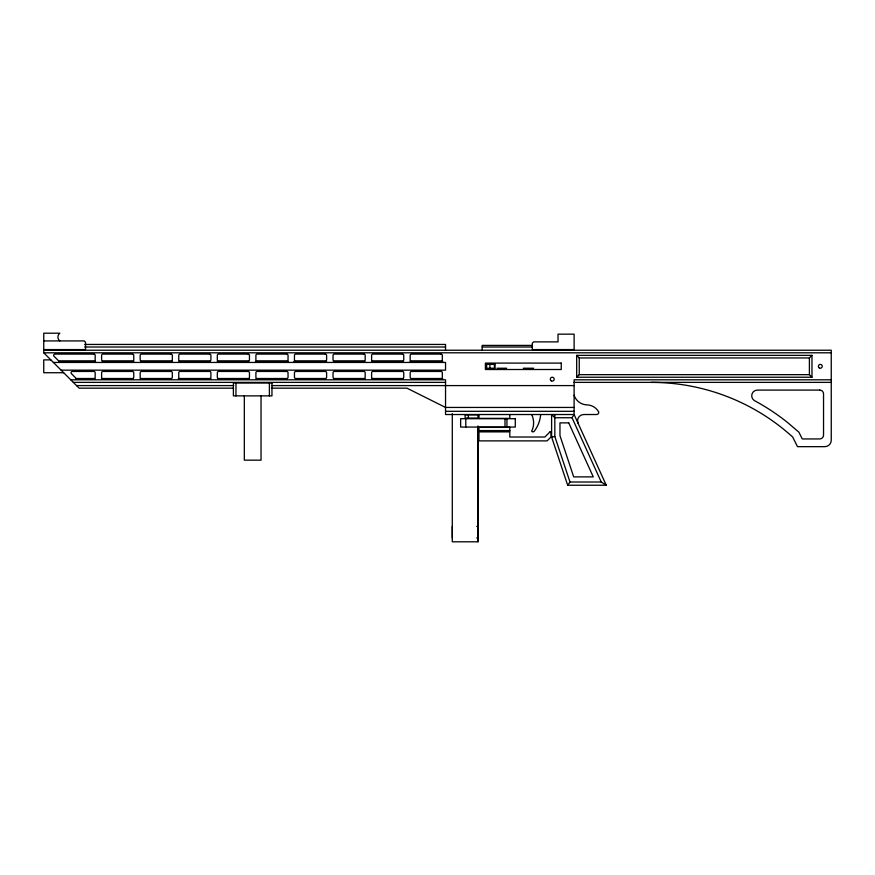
<?xml version="1.0" encoding="UTF-8"?>
<svg xmlns="http://www.w3.org/2000/svg" width="875" height="875" viewBox="0 0 875 875"><rect width="100%" height="100%" fill="white"/><g stroke="black" fill="none" stroke-linecap="round" stroke-linejoin="round"><path stroke-width="1.31" d="M452.287 413.7L452.287 541.8L478.002 541.8L478.002 426.213L478.002 541.8M468.355 418.053L468.355 414.837M572.042 417.736L554.827 417.736L551.611 414.52L551.611 437.019L567.678 485.231L606.255 485.231L601.256 482.016L572.042 417.736L574.109 414.52L574.109 379.805L831.25 379.805M567.678 485.231L569.997 482.016L554.827 436.494L554.827 414.52M576.68 377.234L579.25 374.664L809.397 374.664L811.967 377.234L811.967 355.37L576.68 355.37L576.68 377.234L811.967 377.234M576.68 355.37L579.25 357.952L809.397 357.952L811.967 355.37M551.611 437.019L554.827 436.494M43.75 340.911L84.252 340.911L85.531 342.202L85.531 349.584L43.75 349.584M84.744 344.444L445.539 344.444L445.539 350.23M532.197 345.406L482.18 345.406L482.18 350.23M84.744 347.014L445.539 347.014M482.18 347.014L532.197 347.014M574.109 349.584L532.317 349.584L532.317 343.164L533.608 341.873L558.031 341.873L558.031 334.162L574.109 334.162L574.109 350.23M43.75 350.23L831.25 350.23L831.25 440.234A6.431 6.431 0 0 1 824.819 446.666L797.497 446.666L792.673 437.019A210.35 210.35 0 0 0 651.252 382.375M59.817 340.911A4.823 4.823 0 0 1 59.817 333.2L43.75 333.2L43.75 352.8L831.25 352.8M50.827 359.877L43.75 359.877L43.75 372.728L63.678 372.728M58.636 361.331L95.55 361.331M102.386 361.331L133.831 361.331M140.667 361.331L172.113 361.331M178.948 361.331L210.394 361.331M217.23 361.331L248.675 361.331M255.511 361.331L288.312 361.331M293.781 361.331L326.594 361.331M333.43 361.331L364.875 361.331M371.711 361.331L403.156 361.331M409.992 361.331L442.805 361.331M53.397 362.447L445.539 362.447L445.539 370.158L61.108 370.158M496.967 368.233L506.603 368.233M523.327 368.233L533.608 368.233M532.831 368.878L531.683 368.878A13.18 13.18 0 0 0 530.797 369.447M76.016 378.744L95.112 378.744M101.927 378.744L133.284 378.744M140.109 378.744L171.467 378.744M178.281 378.744L211.006 378.744M217.831 378.744L249.189 378.744M256.003 378.744L287.361 378.744M295.542 378.744L325.544 378.744M333.725 378.744L365.083 378.744M371.908 378.744L403.266 378.744M411.447 378.744L442.805 378.744M70.755 379.805L445.539 379.805L445.539 414.52L574.109 414.52L606.255 485.231M73.325 382.375L445.539 382.375M574.109 382.375L831.25 382.375M76.541 385.591L233.702 385.591M271.972 385.591L574.109 385.591M233.472 388.161L79.111 388.161L43.75 352.8M271.72 388.161L406.962 388.161L445.539 407.444L574.109 407.444M445.539 411.305L574.109 411.305M478.964 430.588L509.819 430.588M569.997 482.016L601.256 482.016M476.711 526.378L478.002 526.378M476.711 537.95L478.002 537.95M809.397 357.952L809.397 374.664M579.25 357.952L579.25 374.664M509.819 414.52L509.819 418.37L478.964 418.37L478.964 414.52M506.931 418.698L506.931 427.055M504.995 418.698L504.995 427.055M489.891 364.372L489.891 368.233M465.784 418.698L465.784 427.055M452.287 526.378L452.287 537.95M269.391 383.02L269.391 395.872M261.034 395.872L261.034 460.163L244.322 460.163L244.322 395.872M235.966 383.02L235.966 395.872M531.683 414.52A19.075 19.075 0 0 1 531.683 431.233A1.608 1.608 0 0 0 534.253 431.233A31.817 31.817 0 0 0 540.673 414.52M578.102 423.292A6.212 6.212 0 0 1 583.745 414.52L596.608 414.52A2.133 2.133 0 0 0 598.686 411.906A13.847 13.847 0 0 0 586.961 404.873A13.847 13.847 0 0 1 574.109 395.238M478.002 414.837L478.002 418.053L465.139 418.053L465.139 414.837L478.002 414.837M550.003 431.878L544.863 437.019L509.819 437.019L509.819 431.878L478.964 431.878L478.964 440.88L547.105 440.88L550.966 437.019L550.966 431.878L550.003 431.878M93.888 354.091L54.95 354.091A1.291 1.291 0 0 0 54.042 356.289L58.548 360.784A1.291 1.291 0 0 0 59.456 361.156L93.888 361.156A1.291 1.291 0 0 0 95.178 359.877L95.178 355.37A1.291 1.291 0 0 0 93.888 354.091M132.464 354.091L102.889 354.091A1.291 1.291 0 0 0 101.609 355.37L101.609 359.877A1.291 1.291 0 0 0 102.889 361.156L132.464 361.156A1.291 1.291 0 0 0 133.755 359.877L133.755 355.37A1.291 1.291 0 0 0 132.464 354.091M171.041 354.091L141.466 354.091A1.291 1.291 0 0 0 140.175 355.37L140.175 359.877A1.291 1.291 0 0 0 141.466 361.156L171.041 361.156A1.291 1.291 0 0 0 172.32 359.877L172.32 355.37A1.291 1.291 0 0 0 171.041 354.091M209.606 354.091L180.031 354.091A1.291 1.291 0 0 0 178.752 355.37L178.752 359.877A1.291 1.291 0 0 0 180.031 361.156L209.606 361.156A1.291 1.291 0 0 0 210.897 359.877L210.897 355.37A1.291 1.291 0 0 0 209.606 354.091M248.183 354.091L218.608 354.091A1.291 1.291 0 0 0 217.317 355.37L217.317 359.877A1.291 1.291 0 0 0 218.608 361.156L248.183 361.156A1.291 1.291 0 0 0 249.463 359.877L249.463 355.37A1.291 1.291 0 0 0 248.183 354.091M286.748 354.091L257.173 354.091A1.291 1.291 0 0 0 255.894 355.37L255.894 359.877A1.291 1.291 0 0 0 257.173 361.156L286.748 361.156A1.291 1.291 0 0 0 288.039 359.877L288.039 355.37A1.291 1.291 0 0 0 286.748 354.091M325.325 354.091L295.75 354.091A1.291 1.291 0 0 0 294.459 355.37L294.459 359.877A1.291 1.291 0 0 0 295.75 361.156L325.325 361.156A1.291 1.291 0 0 0 326.605 359.877L326.605 355.37A1.291 1.291 0 0 0 325.325 354.091M363.891 354.091L334.327 354.091A1.291 1.291 0 0 0 333.036 355.37L333.036 359.877A1.291 1.291 0 0 0 334.327 361.156L363.891 361.156A1.291 1.291 0 0 0 365.181 359.877L365.181 355.37A1.291 1.291 0 0 0 363.891 354.091M402.467 354.091L372.892 354.091A1.291 1.291 0 0 0 371.613 355.37L371.613 359.877A1.291 1.291 0 0 0 372.892 361.156L402.467 361.156A1.291 1.291 0 0 0 403.747 359.877L403.747 355.37A1.291 1.291 0 0 0 402.467 354.091M441.033 354.091L411.469 354.091A1.291 1.291 0 0 0 410.178 355.37L410.178 359.877A1.291 1.291 0 0 0 411.469 361.156L441.033 361.156A1.291 1.291 0 0 0 442.323 359.877L442.323 355.37A1.291 1.291 0 0 0 441.033 354.091M561.247 363.092L485.395 363.092L485.395 369.512L561.247 369.512L561.247 363.092M495.031 363.738L486.041 363.738L486.041 368.878L495.031 368.878L495.031 363.738M494.397 364.372L486.675 364.372L486.675 368.233L494.397 368.233L494.397 364.372M93.888 371.448L72.308 371.448A1.291 1.291 0 0 0 71.4 373.636L75.906 378.142A1.291 1.291 0 0 0 76.814 378.514L93.888 378.514A1.291 1.291 0 0 0 95.178 377.234L95.178 372.728A1.291 1.291 0 0 0 93.888 371.448M132.464 371.448L102.889 371.448A1.291 1.291 0 0 0 101.609 372.728L101.609 377.234A1.291 1.291 0 0 0 102.889 378.514L132.464 378.514A1.291 1.291 0 0 0 133.755 377.234L133.755 372.728A1.291 1.291 0 0 0 132.464 371.448M171.041 371.448L141.466 371.448A1.291 1.291 0 0 0 140.175 372.728L140.175 377.234A1.291 1.291 0 0 0 141.466 378.514L171.041 378.514A1.291 1.291 0 0 0 172.32 377.234L172.32 372.728A1.291 1.291 0 0 0 171.041 371.448M209.606 371.448L180.031 371.448A1.291 1.291 0 0 0 178.752 372.728L178.752 377.234A1.291 1.291 0 0 0 180.031 378.514L209.606 378.514A1.291 1.291 0 0 0 210.897 377.234L210.897 372.728A1.291 1.291 0 0 0 209.606 371.448M248.183 371.448L218.608 371.448A1.291 1.291 0 0 0 217.317 372.728L217.317 377.234A1.291 1.291 0 0 0 218.608 378.514L248.183 378.514A1.291 1.291 0 0 0 249.463 377.234L249.463 372.728A1.291 1.291 0 0 0 248.183 371.448M286.748 371.448L257.173 371.448A1.291 1.291 0 0 0 255.894 372.728L255.894 377.234A1.291 1.291 0 0 0 257.173 378.514L286.748 378.514A1.291 1.291 0 0 0 288.039 377.234L288.039 372.728A1.291 1.291 0 0 0 286.748 371.448M325.325 371.448L295.75 371.448A1.291 1.291 0 0 0 294.459 372.728L294.459 377.234A1.291 1.291 0 0 0 295.75 378.514L325.325 378.514A1.291 1.291 0 0 0 326.605 377.234L326.605 372.728A1.291 1.291 0 0 0 325.325 371.448M363.891 371.448L334.327 371.448A1.291 1.291 0 0 0 333.036 372.728L333.036 377.234A1.291 1.291 0 0 0 334.327 378.514L363.891 378.514A1.291 1.291 0 0 0 365.181 377.234L365.181 372.728A1.291 1.291 0 0 0 363.891 371.448M402.467 371.448L372.892 371.448A1.291 1.291 0 0 0 371.613 372.728L371.613 377.234A1.291 1.291 0 0 0 372.892 378.514L402.467 378.514A1.291 1.291 0 0 0 403.747 377.234L403.747 372.728A1.291 1.291 0 0 0 402.467 371.448M441.033 371.448L411.469 371.448A1.291 1.291 0 0 0 410.178 372.728L410.178 377.234A1.291 1.291 0 0 0 411.469 378.514L441.033 378.514A1.291 1.291 0 0 0 442.323 377.234L442.323 372.728A1.291 1.291 0 0 0 441.033 371.448M271.961 383.02L233.395 383.02L233.395 395.872L271.961 395.872L271.961 383.02M819.678 390.086L757.4 390.086A5.688 5.688 0 0 0 754.184 400.477A218.061 218.061 0 0 1 787.675 422.603L798.875 432.163L802.266 438.944L819.678 438.944A3.861 3.861 0 0 0 823.539 435.094L823.539 393.947A3.861 3.861 0 0 0 819.678 390.086M515.288 418.698L460.644 418.698L460.644 427.055L515.288 427.055L515.288 418.698M568.728 422.877L559.967 422.877L559.967 435.662L573.705 476.875L593.272 476.875L568.728 422.877M509.819 427.372L478.964 427.372L478.964 431.233L509.819 431.233L509.819 427.372M551.283 380.833A1.925 1.925 0 0 0 554.181 379.159A1.925 1.925 0 0 0 551.283 377.486A1.925 1.925 0 0 0 551.283 380.833M819.361 367.97A1.925 1.925 0 0 0 822.248 366.308A1.925 1.925 0 0 0 819.361 364.634A1.925 1.925 0 0 0 819.361 367.97"/></g></svg>
